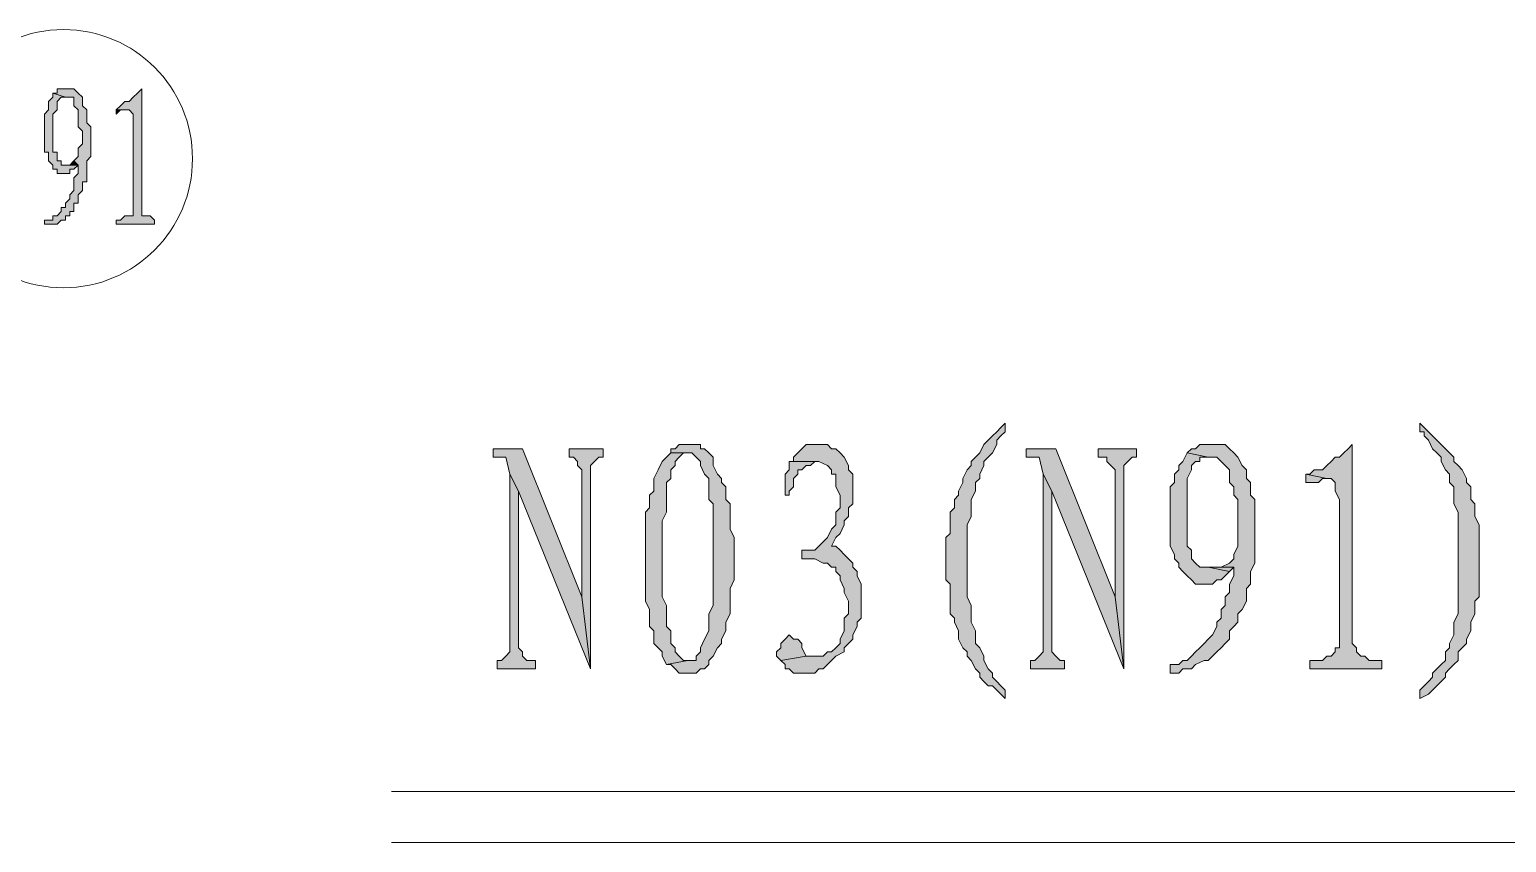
# Model space of a CAD drawing. Header units: millimetres. Extents: x 6 to 291, y 4 to 206.
# Drawn here: x 139.68 to 154.45, y 19.56 to 27.69 of the extents above; entities that cross this region are included whole.
import ezdxf

# ---------------------------------------------------------------- set-up
doc = ezdxf.new("R2010")
doc.units = ezdxf.units.MM
doc.layers.add('C00-00-00', color=7, linetype='Continuous')

msp = doc.modelspace()

# ---------------------------------------------------------------- hatches: boundary and pattern name
at = {"layer": 'C00-00-00'}
h = msp.add_hatch(color=256, dxfattribs=at)
h.dxf.hatch_style = 2
h.paths.add_polyline_path([(139.911663, 27.050997), (139.911663, 27.008664), (139.86933, 26.966331), (139.86933, 26.923997), (139.86933, 26.881664), (139.826997, 26.839331), (139.826997, 26.712331), (139.826997, 26.669997), (139.826997, 26.627664), (139.826997, 26.458331), (139.86933, 26.458331), (139.86933, 26.415997), (139.86933, 26.373664), (139.911663, 26.331331), (139.911663, 26.288997), (139.953997, 26.288997), (139.953997, 26.246664), (139.99633, 26.246664), (140.038663, 26.246664), (140.080997, 26.246664), (140.080997, 26.288997), (140.12333, 26.288997), (140.165663, 26.331331), (140.038663, 26.331331), (139.99633, 26.331331), (139.99633, 26.373664), (139.953997, 26.373664), (139.953997, 26.415997), (139.953997, 26.458331), (139.911663, 26.458331), (139.911663, 26.839331), (139.953997, 26.881664), (139.953997, 26.923997), (139.953997, 26.966331), (139.99633, 27.008664), (140.038663, 27.008664)])
h = msp.add_hatch(color=256, dxfattribs=at)
h.dxf.hatch_style = 2
h.paths.add_polyline_path([(140.038674, 27.09334), (139.954008, 27.09334), (139.954008, 27.051006), (139.911674, 27.051006), (140.038674, 27.008673), (140.081008, 27.008673), (140.123341, 27.008673), (140.123341, 26.96634), (140.123341, 26.924006), (140.165674, 26.881673), (140.165674, 26.83934), (140.165674, 26.71234), (140.208008, 26.670006), (140.208008, 26.543006), (140.165674, 26.500673), (140.165674, 26.45834), (140.165674, 26.416006), (140.123341, 26.373673), (140.165674, 26.33134), (140.165674, 26.289006), (140.165674, 26.246673), (140.123341, 26.20434), (140.123341, 26.162006), (140.123341, 26.119673), (140.123341, 26.07734), (140.081008, 26.035006), (140.081008, 25.992673), (140.038674, 25.95034), (140.038674, 25.908006), (139.996341, 25.908006), (139.996341, 25.865673), (139.954008, 25.82334), (139.911674, 25.82334), (139.911674, 25.781006), (139.869341, 25.781006), (139.827008, 25.781006), (139.827008, 25.738673), (139.911674, 25.738673), (139.954008, 25.738673), (139.996341, 25.781006), (140.038674, 25.781006), (140.038674, 25.82334), (140.081008, 25.82334), (140.081008, 25.865673), (140.123341, 25.865673), (140.123341, 25.908006), (140.123341, 25.95034), (140.165674, 25.95034), (140.165674, 25.992673), (140.165674, 26.035006), (140.208008, 26.07734), (140.208008, 26.119673), (140.208008, 26.162006), (140.250341, 26.162006), (140.250341, 26.20434), (140.250341, 26.246673), (140.250341, 26.373673), (140.292674, 26.416006), (140.292674, 26.71234), (140.250341, 26.754673), (140.250341, 26.83934), (140.250341, 26.881673), (140.208008, 26.924006), (140.208008, 26.96634), (140.208008, 27.008673), (140.165674, 27.051006), (140.123341, 27.09334)])
h = msp.add_hatch(color=256, dxfattribs=at)
h.dxf.hatch_style = 2
h.paths.add_polyline_path([(140.80066, 27.09334), (140.758326, 27.051006), (140.715993, 27.008673), (140.67366, 26.96634), (140.631326, 26.96634), (140.588993, 26.924006), (140.54666, 26.881673), (140.67366, 26.881673), (140.715993, 26.83934), (140.715993, 25.82334), (140.67366, 25.82334), (140.631326, 25.82334), (140.588993, 25.781006), (140.54666, 25.781006), (140.54666, 25.738673), (140.92766, 25.738673), (140.92766, 25.781006), (140.885326, 25.82334), (140.842993, 25.82334), (140.80066, 25.82334), (140.80066, 25.865673), (140.80066, 25.908006)])
h = msp.add_hatch(color=256, dxfattribs=at)
h.dxf.hatch_style = 2
h.paths.add_polyline_path([(140.54667, 26.881676), (140.54667, 26.839334), (140.588996, 26.881676), (140.631339, 26.881676), (140.673665, 26.881676)])
h = msp.add_hatch(color=256, dxfattribs=at)
h.dxf.hatch_style = 2
h.paths.add_polyline_path([(140.123327, 26.373665), (140.081001, 26.331338), (140.038674, 26.331338), (140.165669, 26.331338)])
h = msp.add_hatch(color=256, dxfattribs=at)
h.dxf.hatch_style = 2
h.paths.add_polyline_path([(149.436663, 23.749002), (149.39433, 23.706669), (149.351997, 23.664336), (149.309663, 23.622002), (149.26733, 23.579669), (149.224997, 23.537336), (149.182663, 23.452669), (149.14033, 23.410336), (149.097997, 23.368002), (149.097997, 23.325669), (149.055663, 23.283336), (149.01333, 23.198669), (149.01333, 23.156336), (148.970997, 23.071669), (148.970997, 23.029336), (148.928663, 22.987002), (148.928663, 22.902336), (148.88633, 22.860002), (148.88633, 22.775336), (148.88633, 22.733002), (148.88633, 22.648336), (148.843997, 22.606002), (148.843997, 22.436669), (148.843997, 22.352002), (148.843997, 22.182669), (148.88633, 22.140336), (148.88633, 21.971002), (148.88633, 21.928669), (148.88633, 21.844002), (148.928663, 21.801669), (148.928663, 21.759336), (148.970997, 21.674669), (148.970997, 21.632336), (148.970997, 21.590002), (149.01333, 21.505336), (149.055663, 21.463002), (149.055663, 21.420669), (149.097997, 21.378336), (149.14033, 21.293669), (149.182663, 21.251336), (149.182663, 21.209002), (149.224997, 21.166669), (149.26733, 21.124336), (149.309663, 21.124336), (149.351997, 21.082002), (149.39433, 21.039669), (149.436663, 20.997336), (149.436663, 21.082002), (149.39433, 21.124336), (149.351997, 21.166669), (149.309663, 21.209002), (149.309663, 21.251336), (149.26733, 21.293669), (149.224997, 21.378336), (149.224997, 21.420669), (149.182663, 21.505336), (149.14033, 21.547669), (149.14033, 21.590002), (149.14033, 21.632336), (149.14033, 21.674669), (149.097997, 21.759336), (149.097997, 21.801669), (149.097997, 21.928669), (149.055663, 22.013336), (149.055663, 22.225002), (149.055663, 22.309669), (149.055663, 22.479002), (149.055663, 22.521336), (149.055663, 22.733002), (149.097997, 22.817669), (149.097997, 22.944669), (149.097997, 22.987002), (149.14033, 23.071669), (149.14033, 23.114002), (149.14033, 23.156336), (149.182663, 23.198669), (149.182663, 23.241002), (149.224997, 23.325669), (149.224997, 23.368002), (149.26733, 23.410336), (149.309663, 23.452669), (149.351997, 23.537336), (149.351997, 23.579669), (149.39433, 23.622002), (149.436663, 23.664336)])
h = msp.add_hatch(color=256, dxfattribs=at)
h.dxf.hatch_style = 2
h.paths.add_polyline_path([(153.585328, 23.749002), (153.585328, 23.664336), (153.627661, 23.664336), (153.627661, 23.622002), (153.669995, 23.579669), (153.712328, 23.495002), (153.754661, 23.452669), (153.796995, 23.410336), (153.796995, 23.368002), (153.839328, 23.283336), (153.881661, 23.241002), (153.881661, 23.198669), (153.881661, 23.156336), (153.923995, 23.114002), (153.923995, 23.071669), (153.923995, 22.987002), (153.923995, 22.944669), (153.966328, 22.860002), (153.966328, 22.817669), (153.966328, 22.733002), (153.966328, 22.352002), (153.966328, 22.267336), (153.966328, 22.055669), (153.966328, 21.971002), (153.966328, 21.844002), (153.923995, 21.759336), (153.923995, 21.717002), (153.923995, 21.674669), (153.923995, 21.632336), (153.881661, 21.547669), (153.881661, 21.505336), (153.839328, 21.463002), (153.839328, 21.378336), (153.796995, 21.336002), (153.754661, 21.293669), (153.712328, 21.251336), (153.712328, 21.209002), (153.669995, 21.166669), (153.627661, 21.124336), (153.585328, 21.082002), (153.585328, 20.997336), (153.669995, 21.039669), (153.712328, 21.082002), (153.754661, 21.124336), (153.796995, 21.166669), (153.839328, 21.209002), (153.839328, 21.251336), (153.881661, 21.293669), (153.923995, 21.336002), (153.966328, 21.378336), (153.966328, 21.463002), (154.008661, 21.505336), (154.050995, 21.547669), (154.050995, 21.590002), (154.093328, 21.674669), (154.093328, 21.717002), (154.093328, 21.759336), (154.135661, 21.844002), (154.135661, 21.886336), (154.135661, 21.971002), (154.177995, 22.013336), (154.177995, 22.182669), (154.177995, 22.225002), (154.177995, 22.521336), (154.177995, 22.606002), (154.177995, 22.733002), (154.135661, 22.817669), (154.135661, 22.860002), (154.135661, 22.944669), (154.093328, 22.987002), (154.093328, 23.029336), (154.093328, 23.114002), (154.050995, 23.156336), (154.050995, 23.198669), (154.008661, 23.283336), (153.966328, 23.325669), (153.923995, 23.368002), (153.923995, 23.410336), (153.881661, 23.452669), (153.839328, 23.495002), (153.796995, 23.537336), (153.754661, 23.579669), (153.712328, 23.622002), (153.669995, 23.664336), (153.627661, 23.706669)])
h = msp.add_hatch(color=256, dxfattribs=at)
h.dxf.hatch_style = 2
h.paths.add_polyline_path([(144.610666, 23.494997), (144.314333, 23.494997), (144.314333, 23.41033), (144.356666, 23.41033), (144.398999, 23.41033), (144.441333, 23.41033), (144.483666, 23.240997), (144.568333, 23.071663), (145.287999, 21.293663), (145.203333, 22.01333)])
h = msp.add_hatch(color=256, dxfattribs=at)
h.dxf.hatch_style = 2
h.paths.add_polyline_path([(145.414994, 23.494997), (145.076327, 23.494997), (145.076327, 23.41033), (145.11866, 23.41033), (145.160994, 23.367997), (145.160994, 23.325663), (145.203327, 23.28333), (145.203327, 22.01333), (145.287994, 21.293663), (145.287994, 23.28333), (145.287994, 23.325663), (145.330327, 23.367997), (145.37266, 23.41033), (145.414994, 23.41033)])
h = msp.add_hatch(color=256, dxfattribs=at)
h.dxf.hatch_style = 2
h.paths.add_polyline_path([(146.261663, 23.537339), (146.176997, 23.537339), (146.134663, 23.495006), (146.09233, 23.495006), (146.09233, 23.452672), (146.261663, 23.452672), (146.303997, 23.452672), (146.34633, 23.410339), (146.388663, 23.368006), (146.388663, 23.325672), (146.430997, 23.241006), (146.47333, 23.198672), (146.47333, 23.114006), (146.47333, 23.029339), (146.47333, 22.987006), (146.515663, 22.944672), (146.515663, 22.563672), (146.515663, 22.479006), (146.515663, 22.394339), (146.515663, 22.267339), (146.515663, 22.182672), (146.515663, 21.928672), (146.47333, 21.844006), (146.47333, 21.759339), (146.47333, 21.717006), (146.47333, 21.674672), (146.430997, 21.590006), (146.388663, 21.505339), (146.388663, 21.463006), (146.34633, 21.420672), (146.34633, 21.378339), (146.303997, 21.378339), (146.261663, 21.378339), (146.049997, 21.336006), (146.09233, 21.336006), (146.134663, 21.293672), (146.176997, 21.251339), (146.21933, 21.251339), (146.261663, 21.251339), (146.303997, 21.251339), (146.34633, 21.251339), (146.388663, 21.293672), (146.430997, 21.293672), (146.47333, 21.336006), (146.47333, 21.378339), (146.515663, 21.420672), (146.557997, 21.505339), (146.60033, 21.547672), (146.60033, 21.590006), (146.642663, 21.674672), (146.642663, 21.717006), (146.642663, 21.759339), (146.684997, 21.844006), (146.684997, 21.886339), (146.684997, 21.971006), (146.684997, 22.098006), (146.72733, 22.182672), (146.72733, 22.606006), (146.684997, 22.690672), (146.684997, 22.817672), (146.684997, 22.860006), (146.684997, 22.944672), (146.642663, 22.987006), (146.642663, 23.071672), (146.642663, 23.114006), (146.60033, 23.156339), (146.60033, 23.198672), (146.557997, 23.241006), (146.515663, 23.325672), (146.515663, 23.410339), (146.47333, 23.452672), (146.430997, 23.495006), (146.388663, 23.495006), (146.388663, 23.537339)])
h = msp.add_hatch(color=256, dxfattribs=at)
h.dxf.hatch_style = 2
h.paths.add_polyline_path([(147.574003, 23.537339), (147.531669, 23.537339), (147.447003, 23.537339), (147.404669, 23.495006), (147.362336, 23.452672), (147.320003, 23.410339), (147.320003, 23.368006), (147.277669, 23.368006), (147.574003, 23.368006), (147.658669, 23.325672), (147.701003, 23.283339), (147.701003, 23.241006), (147.743336, 23.241006), (147.743336, 23.156339), (147.743336, 23.114006), (147.785669, 23.029339), (147.785669, 22.902339), (147.743336, 22.860006), (147.743336, 22.775339), (147.743336, 22.733006), (147.701003, 22.690672), (147.658669, 22.606006), (147.616336, 22.563672), (147.574003, 22.521339), (147.531669, 22.479006), (147.489336, 22.479006), (147.404669, 22.479006), (147.404669, 22.394339), (147.489336, 22.394339), (147.531669, 22.394339), (147.616336, 22.352006), (147.658669, 22.352006), (147.701003, 22.309672), (147.743336, 22.309672), (147.743336, 22.267339), (147.785669, 22.225006), (147.785669, 22.182672), (147.828003, 22.098006), (147.828003, 22.055672), (147.870336, 21.971006), (147.870336, 21.844006), (147.828003, 21.801672), (147.828003, 21.717006), (147.828003, 21.674672), (147.785669, 21.590006), (147.785669, 21.547672), (147.743336, 21.505339), (147.701003, 21.463006), (147.658669, 21.463006), (147.616336, 21.420672), (147.574003, 21.420672), (147.447003, 21.420672), (147.193003, 21.378339), (147.235336, 21.336006), (147.235336, 21.293672), (147.277669, 21.293672), (147.320003, 21.251339), (147.404669, 21.251339), (147.447003, 21.251339), (147.489336, 21.251339), (147.531669, 21.251339), (147.574003, 21.293672), (147.616336, 21.293672), (147.658669, 21.336006), (147.701003, 21.378339), (147.743336, 21.420672), (147.828003, 21.463006), (147.828003, 21.505339), (147.870336, 21.547672), (147.912669, 21.590006), (147.912669, 21.632339), (147.955003, 21.717006), (147.955003, 21.759339), (147.997336, 21.801672), (147.997336, 21.886339), (147.997336, 21.928672), (147.997336, 22.013339), (147.997336, 22.098006), (147.997336, 22.140339), (147.955003, 22.225006), (147.955003, 22.267339), (147.912669, 22.309672), (147.912669, 22.352006), (147.870336, 22.394339), (147.828003, 22.436672), (147.785669, 22.479006), (147.743336, 22.521339), (147.701003, 22.521339), (147.743336, 22.606006), (147.785669, 22.648339), (147.828003, 22.733006), (147.828003, 22.775339), (147.870336, 22.817672), (147.870336, 22.902339), (147.912669, 22.944672), (147.912669, 22.987006), (147.912669, 23.071672), (147.912669, 23.114006), (147.912669, 23.156339), (147.912669, 23.241006), (147.870336, 23.283339), (147.870336, 23.325672), (147.828003, 23.410339), (147.785669, 23.452672), (147.743336, 23.495006), (147.701003, 23.495006), (147.658669, 23.537339), (147.616336, 23.537339)])
h = msp.add_hatch(color=256, dxfattribs=at)
h.dxf.hatch_style = 2
h.paths.add_polyline_path([(149.944659, 23.494997), (149.648326, 23.494997), (149.648326, 23.41033), (149.690659, 23.41033), (149.732992, 23.41033), (149.775326, 23.41033), (149.817659, 23.240997), (149.902326, 23.071663), (150.621992, 21.293663), (150.537326, 22.01333)])
h = msp.add_hatch(color=256, dxfattribs=at)
h.dxf.hatch_style = 2
h.paths.add_polyline_path([(150.749003, 23.494997), (150.368003, 23.494997), (150.368003, 23.41033), (150.452669, 23.41033), (150.452669, 23.367997), (150.495003, 23.325663), (150.537336, 23.28333), (150.537336, 22.01333), (150.622003, 21.293663), (150.622003, 23.28333), (150.622003, 23.325663), (150.664336, 23.367997), (150.706669, 23.41033), (150.749003, 23.41033)])
h = msp.add_hatch(color=256, dxfattribs=at)
h.dxf.hatch_style = 2
h.paths.add_polyline_path([(151.511004, 23.537339), (151.468671, 23.537339), (151.384004, 23.537339), (151.341671, 23.495006), (151.299337, 23.495006), (151.257004, 23.452672), (151.468671, 23.410339), (151.511004, 23.410339), (151.553337, 23.410339), (151.595671, 23.368006), (151.638004, 23.325672), (151.680337, 23.283339), (151.680337, 23.241006), (151.680337, 23.156339), (151.722671, 23.114006), (151.722671, 23.029339), (151.765004, 22.987006), (151.765004, 22.521339), (151.722671, 22.436672), (151.722671, 22.394339), (151.680337, 22.352006), (151.595671, 22.309672), (151.722671, 22.309672), (151.722671, 22.267339), (151.722671, 22.225006), (151.680337, 22.140339), (151.680337, 22.055672), (151.638004, 22.013339), (151.638004, 21.971006), (151.638004, 21.928672), (151.595671, 21.886339), (151.595671, 21.801672), (151.553337, 21.759339), (151.553337, 21.717006), (151.511004, 21.632339), (151.468671, 21.590006), (151.426337, 21.547672), (151.384004, 21.505339), (151.341671, 21.463006), (151.299337, 21.420672), (151.257004, 21.378339), (151.214671, 21.378339), (151.172337, 21.336006), (151.087671, 21.336006), (151.087671, 21.251339), (151.172337, 21.251339), (151.214671, 21.293672), (151.257004, 21.293672), (151.299337, 21.293672), (151.341671, 21.336006), (151.426337, 21.378339), (151.468671, 21.378339), (151.511004, 21.420672), (151.553337, 21.463006), (151.595671, 21.505339), (151.638004, 21.547672), (151.680337, 21.590006), (151.680337, 21.674672), (151.722671, 21.717006), (151.765004, 21.759339), (151.765004, 21.844006), (151.807337, 21.886339), (151.849671, 21.971006), (151.849671, 22.013339), (151.849671, 22.098006), (151.892004, 22.140339), (151.892004, 22.225006), (151.892004, 22.267339), (151.934337, 22.352006), (151.934337, 22.521339), (151.934337, 22.606006), (151.934337, 22.775339), (151.934337, 22.860006), (151.934337, 22.987006), (151.892004, 23.029339), (151.892004, 23.114006), (151.892004, 23.156339), (151.849671, 23.198672), (151.849671, 23.283339), (151.807337, 23.325672), (151.765004, 23.410339), (151.722671, 23.452672), (151.680337, 23.495006), (151.638004, 23.537339), (151.595671, 23.537339), (151.553337, 23.537339)])
h = msp.add_hatch(color=256, dxfattribs=at)
h.dxf.hatch_style = 2
h.paths.add_polyline_path([(152.907996, 23.537339), (152.865662, 23.495006), (152.823329, 23.452672), (152.780996, 23.410339), (152.738662, 23.410339), (152.696329, 23.368006), (152.653996, 23.325672), (152.611662, 23.283339), (152.526996, 23.283339), (152.484662, 23.241006), (152.442329, 23.241006), (152.653996, 23.198672), (152.696329, 23.198672), (152.738662, 23.156339), (152.738662, 23.071672), (152.780996, 22.987006), (152.780996, 21.505339), (152.738662, 21.505339), (152.738662, 21.463006), (152.696329, 21.420672), (152.653996, 21.420672), (152.611662, 21.378339), (152.484662, 21.378339), (152.484662, 21.293672), (153.204329, 21.293672), (153.204329, 21.378339), (153.077329, 21.378339), (153.034996, 21.420672), (152.992662, 21.420672), (152.950329, 21.463006), (152.950329, 21.505339), (152.907996, 21.547672)])
h = msp.add_hatch(color=256, dxfattribs=at)
h.dxf.hatch_style = 2
h.paths.add_polyline_path([(146.092326, 23.45267), (146.049993, 23.410337), (146.00766, 23.368004), (145.965326, 23.283337), (145.922993, 23.19867), (145.922993, 23.156337), (145.922993, 23.07167), (145.88066, 23.029337), (145.88066, 22.987004), (145.88066, 22.902337), (145.838326, 22.860004), (145.838326, 22.69067), (145.838326, 22.648337), (145.838326, 22.18267), (145.838326, 22.098004), (145.838326, 21.971004), (145.88066, 21.886337), (145.88066, 21.844004), (145.88066, 21.759337), (145.88066, 21.717004), (145.922993, 21.67467), (145.922993, 21.632337), (145.922993, 21.54767), (145.965326, 21.505337), (146.00766, 21.463004), (146.00766, 21.42067), (146.049993, 21.336004), (146.26166, 21.378337), (146.219326, 21.378337), (146.176993, 21.42067), (146.13466, 21.463004), (146.13466, 21.505337), (146.092326, 21.54767), (146.092326, 21.67467), (146.049993, 21.717004), (146.049993, 21.759337), (146.049993, 21.80167), (146.049993, 21.92867), (146.00766, 22.013337), (146.00766, 22.775337), (146.049993, 22.860004), (146.049993, 22.987004), (146.049993, 23.029337), (146.049993, 23.156337), (146.092326, 23.19867), (146.092326, 23.283337), (146.13466, 23.32567), (146.13466, 23.368004), (146.176993, 23.410337), (146.219326, 23.45267), (146.26166, 23.45267)])
h = msp.add_hatch(color=256, dxfattribs=at)
h.dxf.hatch_style = 2
h.paths.add_polyline_path([(147.277671, 23.368002), (147.277671, 23.283335), (147.235337, 23.241002), (147.235337, 23.198669), (147.235337, 23.029335), (147.277671, 23.029335), (147.277671, 23.071669), (147.320004, 23.114002), (147.320004, 23.198669), (147.362337, 23.241002), (147.362337, 23.283335), (147.404671, 23.283335), (147.447004, 23.325669), (147.489337, 23.325669), (147.531671, 23.368002)])
h = msp.add_hatch(color=256, dxfattribs=at)
h.dxf.hatch_style = 2
h.paths.add_polyline_path([(151.256998, 23.45267), (151.214665, 23.368004), (151.172331, 23.32567), (151.172331, 23.283337), (151.129998, 23.241004), (151.129998, 23.156337), (151.087665, 23.114004), (151.087665, 23.07167), (151.087665, 22.648337), (151.087665, 22.56367), (151.087665, 22.521337), (151.129998, 22.43667), (151.129998, 22.394337), (151.172331, 22.352004), (151.172331, 22.30967), (151.214665, 22.267337), (151.256998, 22.225004), (151.299331, 22.18267), (151.341665, 22.140337), (151.383998, 22.140337), (151.426331, 22.140337), (151.468665, 22.140337), (151.510998, 22.140337), (151.553331, 22.18267), (151.595665, 22.18267), (151.637998, 22.225004), (151.680331, 22.267337), (151.468665, 22.30967), (151.426331, 22.30967), (151.383998, 22.30967), (151.341665, 22.352004), (151.299331, 22.394337), (151.299331, 22.43667), (151.299331, 22.479004), (151.256998, 22.521337), (151.256998, 22.56367), (151.256998, 22.648337), (151.256998, 23.07167), (151.256998, 23.156337), (151.256998, 23.19867), (151.299331, 23.283337), (151.299331, 23.32567), (151.341665, 23.368004), (151.383998, 23.368004), (151.383998, 23.410337), (151.426331, 23.410337), (151.468665, 23.410337)])
h = msp.add_hatch(color=256, dxfattribs=at)
h.dxf.hatch_style = 2
h.paths.add_polyline_path([(144.483671, 23.241007), (144.483671, 21.463007), (144.441338, 21.420674), (144.399004, 21.37834), (144.356671, 21.37834), (144.356671, 21.293674), (144.737671, 21.293674), (144.737671, 21.37834), (144.653004, 21.37834), (144.610671, 21.420674), (144.610671, 21.463007), (144.568338, 21.50534), (144.568338, 23.071674)])
h = msp.add_hatch(color=256, dxfattribs=at)
h.dxf.hatch_style = 2
h.paths.add_polyline_path([(149.817664, 23.241007), (149.817664, 21.463007), (149.775331, 21.420674), (149.732997, 21.37834), (149.690664, 21.37834), (149.690664, 21.293674), (150.029331, 21.293674), (150.029331, 21.37834), (149.986997, 21.37834), (149.944664, 21.420674), (149.902331, 21.463007), (149.902331, 21.50534), (149.902331, 23.071674)])
h = msp.add_hatch(color=256, dxfattribs=at)
h.dxf.hatch_style = 2
h.paths.add_polyline_path([(152.442326, 23.241007), (152.442326, 23.15634), (152.526993, 23.15634), (152.569326, 23.15634), (152.61166, 23.198674), (152.653993, 23.198674)])
h = msp.add_hatch(color=256, dxfattribs=at)
h.dxf.hatch_style = 2
h.paths.add_polyline_path([(151.595672, 22.309669), (151.55333, 22.309669), (151.468661, 22.309669), (151.680341, 22.267342), (151.722667, 22.309669)])
h = msp.add_hatch(color=256, dxfattribs=at)
h.dxf.hatch_style = 2
h.paths.add_polyline_path([(147.277671, 21.632336), (147.235337, 21.590002), (147.193004, 21.547669), (147.193004, 21.505336), (147.150671, 21.463002), (147.150671, 21.420669), (147.193004, 21.378336), (147.447004, 21.420669), (147.404671, 21.505336), (147.404671, 21.547669), (147.362337, 21.590002), (147.320004, 21.590002)])

# ---------------------------------------------------------------- linework, layer by layer
at = {"layer": 'C00-00-00', "lineweight": 13}
for points in [[(139.911663, 27.050997), (139.911663, 27.008664), (139.86933, 26.966331), (139.86933, 26.923997), (139.86933, 26.881664), (139.826997, 26.839331), (139.826997, 26.712331), (139.826997, 26.669997), (139.826997, 26.627664), (139.826997, 26.458331), (139.86933, 26.458331), (139.86933, 26.415997), (139.86933, 26.373664), (139.911663, 26.331331), (139.911663, 26.288997), (139.953997, 26.288997), (139.953997, 26.246664), (139.99633, 26.246664), (140.038663, 26.246664), (140.080997, 26.246664), (140.080997, 26.288997), (140.12333, 26.288997), (140.165663, 26.331331), (140.038663, 26.331331), (139.99633, 26.331331), (139.99633, 26.373664), (139.953997, 26.373664), (139.953997, 26.415997), (139.953997, 26.458331), (139.911663, 26.458331), (139.911663, 26.839331), (139.953997, 26.881664), (139.953997, 26.923997), (139.953997, 26.966331), (139.99633, 27.008664), (140.038663, 27.008664)], [(140.038674, 27.09334), (139.954008, 27.09334), (139.954008, 27.051006), (139.911674, 27.051006), (140.038674, 27.008673), (140.081008, 27.008673), (140.123341, 27.008673), (140.123341, 26.96634), (140.123341, 26.924006), (140.165674, 26.881673), (140.165674, 26.83934), (140.165674, 26.71234), (140.208008, 26.670006), (140.208008, 26.543006), (140.165674, 26.500673), (140.165674, 26.45834), (140.165674, 26.416006), (140.123341, 26.373673), (140.165674, 26.33134), (140.165674, 26.289006), (140.165674, 26.246673), (140.123341, 26.20434), (140.123341, 26.162006), (140.123341, 26.119673), (140.123341, 26.07734), (140.081008, 26.035006), (140.081008, 25.992673), (140.038674, 25.95034), (140.038674, 25.908006), (139.996341, 25.908006), (139.996341, 25.865673), (139.954008, 25.82334), (139.911674, 25.82334), (139.911674, 25.781006), (139.869341, 25.781006), (139.827008, 25.781006), (139.827008, 25.738673), (139.911674, 25.738673), (139.954008, 25.738673), (139.996341, 25.781006), (140.038674, 25.781006), (140.038674, 25.82334), (140.081008, 25.82334), (140.081008, 25.865673), (140.123341, 25.865673), (140.123341, 25.908006), (140.123341, 25.95034), (140.165674, 25.95034), (140.165674, 25.992673), (140.165674, 26.035006), (140.208008, 26.07734), (140.208008, 26.119673), (140.208008, 26.162006), (140.250341, 26.162006), (140.250341, 26.20434), (140.250341, 26.246673), (140.250341, 26.373673), (140.292674, 26.416006), (140.292674, 26.71234), (140.250341, 26.754673), (140.250341, 26.83934), (140.250341, 26.881673), (140.208008, 26.924006), (140.208008, 26.96634), (140.208008, 27.008673), (140.165674, 27.051006), (140.123341, 27.09334)], [(140.80066, 27.09334), (140.758326, 27.051006), (140.715993, 27.008673), (140.67366, 26.96634), (140.631326, 26.96634), (140.588993, 26.924006), (140.54666, 26.881673), (140.67366, 26.881673), (140.715993, 26.83934), (140.715993, 25.82334), (140.67366, 25.82334), (140.631326, 25.82334), (140.588993, 25.781006), (140.54666, 25.781006), (140.54666, 25.738673), (140.92766, 25.738673), (140.92766, 25.781006), (140.885326, 25.82334), (140.842993, 25.82334), (140.80066, 25.82334), (140.80066, 25.865673), (140.80066, 25.908006)], [(140.54667, 26.881676), (140.54667, 26.839334), (140.588996, 26.881676), (140.631339, 26.881676), (140.673665, 26.881676)], [(140.123327, 26.373665), (140.081001, 26.331338), (140.038674, 26.331338), (140.165669, 26.331338)], [(149.436663, 23.749002), (149.39433, 23.706669), (149.351997, 23.664336), (149.309663, 23.622002), (149.26733, 23.579669), (149.224997, 23.537336), (149.182663, 23.452669), (149.14033, 23.410336), (149.097997, 23.368002), (149.097997, 23.325669), (149.055663, 23.283336), (149.01333, 23.198669), (149.01333, 23.156336), (148.970997, 23.071669), (148.970997, 23.029336), (148.928663, 22.987002), (148.928663, 22.902336), (148.88633, 22.860002), (148.88633, 22.775336), (148.88633, 22.733002), (148.88633, 22.648336), (148.843997, 22.606002), (148.843997, 22.436669), (148.843997, 22.352002), (148.843997, 22.182669), (148.88633, 22.140336), (148.88633, 21.971002), (148.88633, 21.928669), (148.88633, 21.844002), (148.928663, 21.801669), (148.928663, 21.759336), (148.970997, 21.674669), (148.970997, 21.632336), (148.970997, 21.590002), (149.01333, 21.505336), (149.055663, 21.463002), (149.055663, 21.420669), (149.097997, 21.378336), (149.14033, 21.293669), (149.182663, 21.251336), (149.182663, 21.209002), (149.224997, 21.166669), (149.26733, 21.124336), (149.309663, 21.124336), (149.351997, 21.082002), (149.39433, 21.039669), (149.436663, 20.997336), (149.436663, 21.082002), (149.39433, 21.124336), (149.351997, 21.166669), (149.309663, 21.209002), (149.309663, 21.251336), (149.26733, 21.293669), (149.224997, 21.378336), (149.224997, 21.420669), (149.182663, 21.505336), (149.14033, 21.547669), (149.14033, 21.590002), (149.14033, 21.632336), (149.14033, 21.674669), (149.097997, 21.759336), (149.097997, 21.801669), (149.097997, 21.928669), (149.055663, 22.013336), (149.055663, 22.225002), (149.055663, 22.309669), (149.055663, 22.479002), (149.055663, 22.521336), (149.055663, 22.733002), (149.097997, 22.817669), (149.097997, 22.944669), (149.097997, 22.987002), (149.14033, 23.071669), (149.14033, 23.114002), (149.14033, 23.156336), (149.182663, 23.198669), (149.182663, 23.241002), (149.224997, 23.325669), (149.224997, 23.368002), (149.26733, 23.410336), (149.309663, 23.452669), (149.351997, 23.537336), (149.351997, 23.579669), (149.39433, 23.622002), (149.436663, 23.664336)], [(153.585328, 23.749002), (153.585328, 23.664336), (153.627661, 23.664336), (153.627661, 23.622002), (153.669995, 23.579669), (153.712328, 23.495002), (153.754661, 23.452669), (153.796995, 23.410336), (153.796995, 23.368002), (153.839328, 23.283336), (153.881661, 23.241002), (153.881661, 23.198669), (153.881661, 23.156336), (153.923995, 23.114002), (153.923995, 23.071669), (153.923995, 22.987002), (153.923995, 22.944669), (153.966328, 22.860002), (153.966328, 22.817669), (153.966328, 22.733002), (153.966328, 22.352002), (153.966328, 22.267336), (153.966328, 22.055669), (153.966328, 21.971002), (153.966328, 21.844002), (153.923995, 21.759336), (153.923995, 21.717002), (153.923995, 21.674669), (153.923995, 21.632336), (153.881661, 21.547669), (153.881661, 21.505336), (153.839328, 21.463002), (153.839328, 21.378336), (153.796995, 21.336002), (153.754661, 21.293669), (153.712328, 21.251336), (153.712328, 21.209002), (153.669995, 21.166669), (153.627661, 21.124336), (153.585328, 21.082002), (153.585328, 20.997336), (153.669995, 21.039669), (153.712328, 21.082002), (153.754661, 21.124336), (153.796995, 21.166669), (153.839328, 21.209002), (153.839328, 21.251336), (153.881661, 21.293669), (153.923995, 21.336002), (153.966328, 21.378336), (153.966328, 21.463002), (154.008661, 21.505336), (154.050995, 21.547669), (154.050995, 21.590002), (154.093328, 21.674669), (154.093328, 21.717002), (154.093328, 21.759336), (154.135661, 21.844002), (154.135661, 21.886336), (154.135661, 21.971002), (154.177995, 22.013336), (154.177995, 22.182669), (154.177995, 22.225002), (154.177995, 22.521336), (154.177995, 22.606002), (154.177995, 22.733002), (154.135661, 22.817669), (154.135661, 22.860002), (154.135661, 22.944669), (154.093328, 22.987002), (154.093328, 23.029336), (154.093328, 23.114002), (154.050995, 23.156336), (154.050995, 23.198669), (154.008661, 23.283336), (153.966328, 23.325669), (153.923995, 23.368002), (153.923995, 23.410336), (153.881661, 23.452669), (153.839328, 23.495002), (153.796995, 23.537336), (153.754661, 23.579669), (153.712328, 23.622002), (153.669995, 23.664336), (153.627661, 23.706669)], [(144.610666, 23.494997), (144.314333, 23.494997), (144.314333, 23.41033), (144.356666, 23.41033), (144.398999, 23.41033), (144.441333, 23.41033), (144.483666, 23.240997), (144.568333, 23.071663), (145.287999, 21.293663), (145.203333, 22.01333)], [(145.414994, 23.494997), (145.076327, 23.494997), (145.076327, 23.41033), (145.11866, 23.41033), (145.160994, 23.367997), (145.160994, 23.325663), (145.203327, 23.28333), (145.203327, 22.01333), (145.287994, 21.293663), (145.287994, 23.28333), (145.287994, 23.325663), (145.330327, 23.367997), (145.37266, 23.41033), (145.414994, 23.41033)], [(146.261663, 23.537339), (146.176997, 23.537339), (146.134663, 23.495006), (146.09233, 23.495006), (146.09233, 23.452672), (146.261663, 23.452672), (146.303997, 23.452672), (146.34633, 23.410339), (146.388663, 23.368006), (146.388663, 23.325672), (146.430997, 23.241006), (146.47333, 23.198672), (146.47333, 23.114006), (146.47333, 23.029339), (146.47333, 22.987006), (146.515663, 22.944672), (146.515663, 22.563672), (146.515663, 22.479006), (146.515663, 22.394339), (146.515663, 22.267339), (146.515663, 22.182672), (146.515663, 21.928672), (146.47333, 21.844006), (146.47333, 21.759339), (146.47333, 21.717006), (146.47333, 21.674672), (146.430997, 21.590006), (146.388663, 21.505339), (146.388663, 21.463006), (146.34633, 21.420672), (146.34633, 21.378339), (146.303997, 21.378339), (146.261663, 21.378339), (146.049997, 21.336006), (146.09233, 21.336006), (146.134663, 21.293672), (146.176997, 21.251339), (146.21933, 21.251339), (146.261663, 21.251339), (146.303997, 21.251339), (146.34633, 21.251339), (146.388663, 21.293672), (146.430997, 21.293672), (146.47333, 21.336006), (146.47333, 21.378339), (146.515663, 21.420672), (146.557997, 21.505339), (146.60033, 21.547672), (146.60033, 21.590006), (146.642663, 21.674672), (146.642663, 21.717006), (146.642663, 21.759339), (146.684997, 21.844006), (146.684997, 21.886339), (146.684997, 21.971006), (146.684997, 22.098006), (146.72733, 22.182672), (146.72733, 22.606006), (146.684997, 22.690672), (146.684997, 22.817672), (146.684997, 22.860006), (146.684997, 22.944672), (146.642663, 22.987006), (146.642663, 23.071672), (146.642663, 23.114006), (146.60033, 23.156339), (146.60033, 23.198672), (146.557997, 23.241006), (146.515663, 23.325672), (146.515663, 23.410339), (146.47333, 23.452672), (146.430997, 23.495006), (146.388663, 23.495006), (146.388663, 23.537339)], [(147.574003, 23.537339), (147.531669, 23.537339), (147.447003, 23.537339), (147.404669, 23.495006), (147.362336, 23.452672), (147.320003, 23.410339), (147.320003, 23.368006), (147.277669, 23.368006), (147.574003, 23.368006), (147.658669, 23.325672), (147.701003, 23.283339), (147.701003, 23.241006), (147.743336, 23.241006), (147.743336, 23.156339), (147.743336, 23.114006), (147.785669, 23.029339), (147.785669, 22.902339), (147.743336, 22.860006), (147.743336, 22.775339), (147.743336, 22.733006), (147.701003, 22.690672), (147.658669, 22.606006), (147.616336, 22.563672), (147.574003, 22.521339), (147.531669, 22.479006), (147.489336, 22.479006), (147.404669, 22.479006), (147.404669, 22.394339), (147.489336, 22.394339), (147.531669, 22.394339), (147.616336, 22.352006), (147.658669, 22.352006), (147.701003, 22.309672), (147.743336, 22.309672), (147.743336, 22.267339), (147.785669, 22.225006), (147.785669, 22.182672), (147.828003, 22.098006), (147.828003, 22.055672), (147.870336, 21.971006), (147.870336, 21.844006), (147.828003, 21.801672), (147.828003, 21.717006), (147.828003, 21.674672), (147.785669, 21.590006), (147.785669, 21.547672), (147.743336, 21.505339), (147.701003, 21.463006), (147.658669, 21.463006), (147.616336, 21.420672), (147.574003, 21.420672), (147.447003, 21.420672), (147.193003, 21.378339), (147.235336, 21.336006), (147.235336, 21.293672), (147.277669, 21.293672), (147.320003, 21.251339), (147.404669, 21.251339), (147.447003, 21.251339), (147.489336, 21.251339), (147.531669, 21.251339), (147.574003, 21.293672), (147.616336, 21.293672), (147.658669, 21.336006), (147.701003, 21.378339), (147.743336, 21.420672), (147.828003, 21.463006), (147.828003, 21.505339), (147.870336, 21.547672), (147.912669, 21.590006), (147.912669, 21.632339), (147.955003, 21.717006), (147.955003, 21.759339), (147.997336, 21.801672), (147.997336, 21.886339), (147.997336, 21.928672), (147.997336, 22.013339), (147.997336, 22.098006), (147.997336, 22.140339), (147.955003, 22.225006), (147.955003, 22.267339), (147.912669, 22.309672), (147.912669, 22.352006), (147.870336, 22.394339), (147.828003, 22.436672), (147.785669, 22.479006), (147.743336, 22.521339), (147.701003, 22.521339), (147.743336, 22.606006), (147.785669, 22.648339), (147.828003, 22.733006), (147.828003, 22.775339), (147.870336, 22.817672), (147.870336, 22.902339), (147.912669, 22.944672), (147.912669, 22.987006), (147.912669, 23.071672), (147.912669, 23.114006), (147.912669, 23.156339), (147.912669, 23.241006), (147.870336, 23.283339), (147.870336, 23.325672), (147.828003, 23.410339), (147.785669, 23.452672), (147.743336, 23.495006), (147.701003, 23.495006), (147.658669, 23.537339), (147.616336, 23.537339)], [(149.944659, 23.494997), (149.648326, 23.494997), (149.648326, 23.41033), (149.690659, 23.41033), (149.732992, 23.41033), (149.775326, 23.41033), (149.817659, 23.240997), (149.902326, 23.071663), (150.621992, 21.293663), (150.537326, 22.01333)], [(150.749003, 23.494997), (150.368003, 23.494997), (150.368003, 23.41033), (150.452669, 23.41033), (150.452669, 23.367997), (150.495003, 23.325663), (150.537336, 23.28333), (150.537336, 22.01333), (150.622003, 21.293663), (150.622003, 23.28333), (150.622003, 23.325663), (150.664336, 23.367997), (150.706669, 23.41033), (150.749003, 23.41033)], [(151.511004, 23.537339), (151.468671, 23.537339), (151.384004, 23.537339), (151.341671, 23.495006), (151.299337, 23.495006), (151.257004, 23.452672), (151.468671, 23.410339), (151.511004, 23.410339), (151.553337, 23.410339), (151.595671, 23.368006), (151.638004, 23.325672), (151.680337, 23.283339), (151.680337, 23.241006), (151.680337, 23.156339), (151.722671, 23.114006), (151.722671, 23.029339), (151.765004, 22.987006), (151.765004, 22.521339), (151.722671, 22.436672), (151.722671, 22.394339), (151.680337, 22.352006), (151.595671, 22.309672), (151.722671, 22.309672), (151.722671, 22.267339), (151.722671, 22.225006), (151.680337, 22.140339), (151.680337, 22.055672), (151.638004, 22.013339), (151.638004, 21.971006), (151.638004, 21.928672), (151.595671, 21.886339), (151.595671, 21.801672), (151.553337, 21.759339), (151.553337, 21.717006), (151.511004, 21.632339), (151.468671, 21.590006), (151.426337, 21.547672), (151.384004, 21.505339), (151.341671, 21.463006), (151.299337, 21.420672), (151.257004, 21.378339), (151.214671, 21.378339), (151.172337, 21.336006), (151.087671, 21.336006), (151.087671, 21.251339), (151.172337, 21.251339), (151.214671, 21.293672), (151.257004, 21.293672), (151.299337, 21.293672), (151.341671, 21.336006), (151.426337, 21.378339), (151.468671, 21.378339), (151.511004, 21.420672), (151.553337, 21.463006), (151.595671, 21.505339), (151.638004, 21.547672), (151.680337, 21.590006), (151.680337, 21.674672), (151.722671, 21.717006), (151.765004, 21.759339), (151.765004, 21.844006), (151.807337, 21.886339), (151.849671, 21.971006), (151.849671, 22.013339), (151.849671, 22.098006), (151.892004, 22.140339), (151.892004, 22.225006), (151.892004, 22.267339), (151.934337, 22.352006), (151.934337, 22.521339), (151.934337, 22.606006), (151.934337, 22.775339), (151.934337, 22.860006), (151.934337, 22.987006), (151.892004, 23.029339), (151.892004, 23.114006), (151.892004, 23.156339), (151.849671, 23.198672), (151.849671, 23.283339), (151.807337, 23.325672), (151.765004, 23.410339), (151.722671, 23.452672), (151.680337, 23.495006), (151.638004, 23.537339), (151.595671, 23.537339), (151.553337, 23.537339)], [(152.907996, 23.537339), (152.865662, 23.495006), (152.823329, 23.452672), (152.780996, 23.410339), (152.738662, 23.410339), (152.696329, 23.368006), (152.653996, 23.325672), (152.611662, 23.283339), (152.526996, 23.283339), (152.484662, 23.241006), (152.442329, 23.241006), (152.653996, 23.198672), (152.696329, 23.198672), (152.738662, 23.156339), (152.738662, 23.071672), (152.780996, 22.987006), (152.780996, 21.505339), (152.738662, 21.505339), (152.738662, 21.463006), (152.696329, 21.420672), (152.653996, 21.420672), (152.611662, 21.378339), (152.484662, 21.378339), (152.484662, 21.293672), (153.204329, 21.293672), (153.204329, 21.378339), (153.077329, 21.378339), (153.034996, 21.420672), (152.992662, 21.420672), (152.950329, 21.463006), (152.950329, 21.505339), (152.907996, 21.547672)], [(146.092326, 23.45267), (146.049993, 23.410337), (146.00766, 23.368004), (145.965326, 23.283337), (145.922993, 23.19867), (145.922993, 23.156337), (145.922993, 23.07167), (145.88066, 23.029337), (145.88066, 22.987004), (145.88066, 22.902337), (145.838326, 22.860004), (145.838326, 22.69067), (145.838326, 22.648337), (145.838326, 22.18267), (145.838326, 22.098004), (145.838326, 21.971004), (145.88066, 21.886337), (145.88066, 21.844004), (145.88066, 21.759337), (145.88066, 21.717004), (145.922993, 21.67467), (145.922993, 21.632337), (145.922993, 21.54767), (145.965326, 21.505337), (146.00766, 21.463004), (146.00766, 21.42067), (146.049993, 21.336004), (146.26166, 21.378337), (146.219326, 21.378337), (146.176993, 21.42067), (146.13466, 21.463004), (146.13466, 21.505337), (146.092326, 21.54767), (146.092326, 21.67467), (146.049993, 21.717004), (146.049993, 21.759337), (146.049993, 21.80167), (146.049993, 21.92867), (146.00766, 22.013337), (146.00766, 22.775337), (146.049993, 22.860004), (146.049993, 22.987004), (146.049993, 23.029337), (146.049993, 23.156337), (146.092326, 23.19867), (146.092326, 23.283337), (146.13466, 23.32567), (146.13466, 23.368004), (146.176993, 23.410337), (146.219326, 23.45267), (146.26166, 23.45267)], [(147.277671, 23.368002), (147.277671, 23.283335), (147.235337, 23.241002), (147.235337, 23.198669), (147.235337, 23.029335), (147.277671, 23.029335), (147.277671, 23.071669), (147.320004, 23.114002), (147.320004, 23.198669), (147.362337, 23.241002), (147.362337, 23.283335), (147.404671, 23.283335), (147.447004, 23.325669), (147.489337, 23.325669), (147.531671, 23.368002)], [(151.256998, 23.45267), (151.214665, 23.368004), (151.172331, 23.32567), (151.172331, 23.283337), (151.129998, 23.241004), (151.129998, 23.156337), (151.087665, 23.114004), (151.087665, 23.07167), (151.087665, 22.648337), (151.087665, 22.56367), (151.087665, 22.521337), (151.129998, 22.43667), (151.129998, 22.394337), (151.172331, 22.352004), (151.172331, 22.30967), (151.214665, 22.267337), (151.256998, 22.225004), (151.299331, 22.18267), (151.341665, 22.140337), (151.383998, 22.140337), (151.426331, 22.140337), (151.468665, 22.140337), (151.510998, 22.140337), (151.553331, 22.18267), (151.595665, 22.18267), (151.637998, 22.225004), (151.680331, 22.267337), (151.468665, 22.30967), (151.426331, 22.30967), (151.383998, 22.30967), (151.341665, 22.352004), (151.299331, 22.394337), (151.299331, 22.43667), (151.299331, 22.479004), (151.256998, 22.521337), (151.256998, 22.56367), (151.256998, 22.648337), (151.256998, 23.07167), (151.256998, 23.156337), (151.256998, 23.19867), (151.299331, 23.283337), (151.299331, 23.32567), (151.341665, 23.368004), (151.383998, 23.368004), (151.383998, 23.410337), (151.426331, 23.410337), (151.468665, 23.410337)], [(144.483671, 23.241007), (144.483671, 21.463007), (144.441338, 21.420674), (144.399004, 21.37834), (144.356671, 21.37834), (144.356671, 21.293674), (144.737671, 21.293674), (144.737671, 21.37834), (144.653004, 21.37834), (144.610671, 21.420674), (144.610671, 21.463007), (144.568338, 21.50534), (144.568338, 23.071674)], [(149.817664, 23.241007), (149.817664, 21.463007), (149.775331, 21.420674), (149.732997, 21.37834), (149.690664, 21.37834), (149.690664, 21.293674), (150.029331, 21.293674), (150.029331, 21.37834), (149.986997, 21.37834), (149.944664, 21.420674), (149.902331, 21.463007), (149.902331, 21.50534), (149.902331, 23.071674)], [(152.442326, 23.241007), (152.442326, 23.15634), (152.526993, 23.15634), (152.569326, 23.15634), (152.61166, 23.198674), (152.653993, 23.198674)], [(151.595672, 22.309669), (151.55333, 22.309669), (151.468661, 22.309669), (151.680341, 22.267342), (151.722667, 22.309669)], [(147.277671, 21.632336), (147.235337, 21.590002), (147.193004, 21.547669), (147.193004, 21.505336), (147.150671, 21.463002), (147.150671, 21.420669), (147.193004, 21.378336), (147.447004, 21.420669), (147.404671, 21.505336), (147.404671, 21.547669), (147.362337, 21.590002), (147.320004, 21.590002)]]:
    msp.add_lwpolyline(points, close=True, dxfattribs=at)
at = {"layer": 'C00-00-00', "lineweight": 5}
for points in [[(143.298327, 20.066007), (168.698327, 20.066007)], [(143.298327, 19.557995), (168.698327, 19.557995)]]:
    msp.add_lwpolyline(points, dxfattribs=at)
msp.add_circle((140.017504, 26.394831), 1.291167, dxfattribs=at)

doc.saveas('drawing.dxf')
